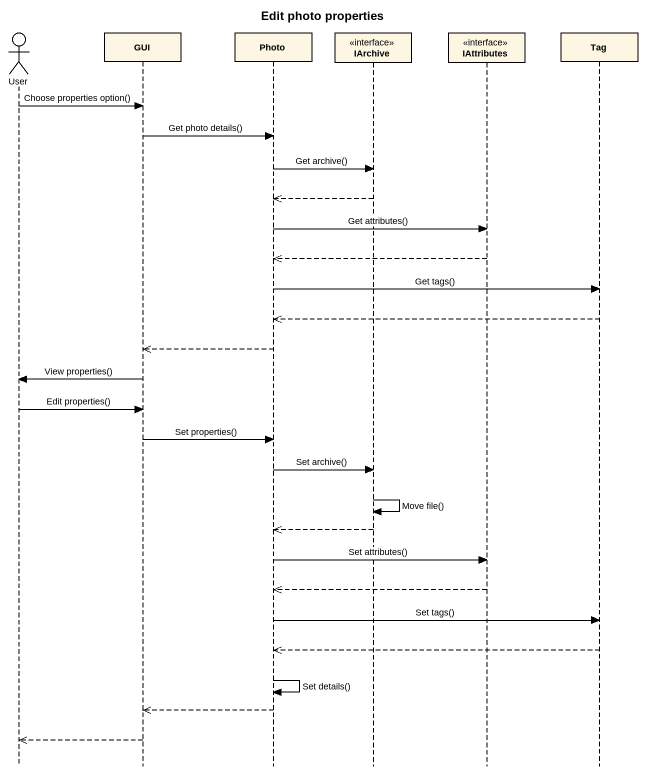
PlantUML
@startuml
title Edit photo properties
hide footbox
actor User
participant GUI
participant Photo
participant IArchive <<interface>>
participant IAttributes <<interface>>
participant Tag

User -> GUI : Choose properties option()
GUI -> Photo : Get photo details()
Photo -> IArchive : Get archive()
IArchive -->> Photo
Photo -> IAttributes : Get attributes()
IAttributes -->> Photo
Photo -> Tag : Get tags()
Tag -->> Photo
Photo -->> GUI
GUI -> User : View properties()
User -> GUI : Edit properties()
GUI -> Photo : Set properties()
Photo -> IArchive : Set archive()
IArchive -> IArchive : Move file()
IArchive -->> Photo
Photo -> IAttributes : Set attributes()
IAttributes -->> Photo
Photo -> Tag : Set tags()
Tag -->> Photo
Photo -> Photo : Set details()
Photo -->> GUI
GUI -->> User
@enduml
